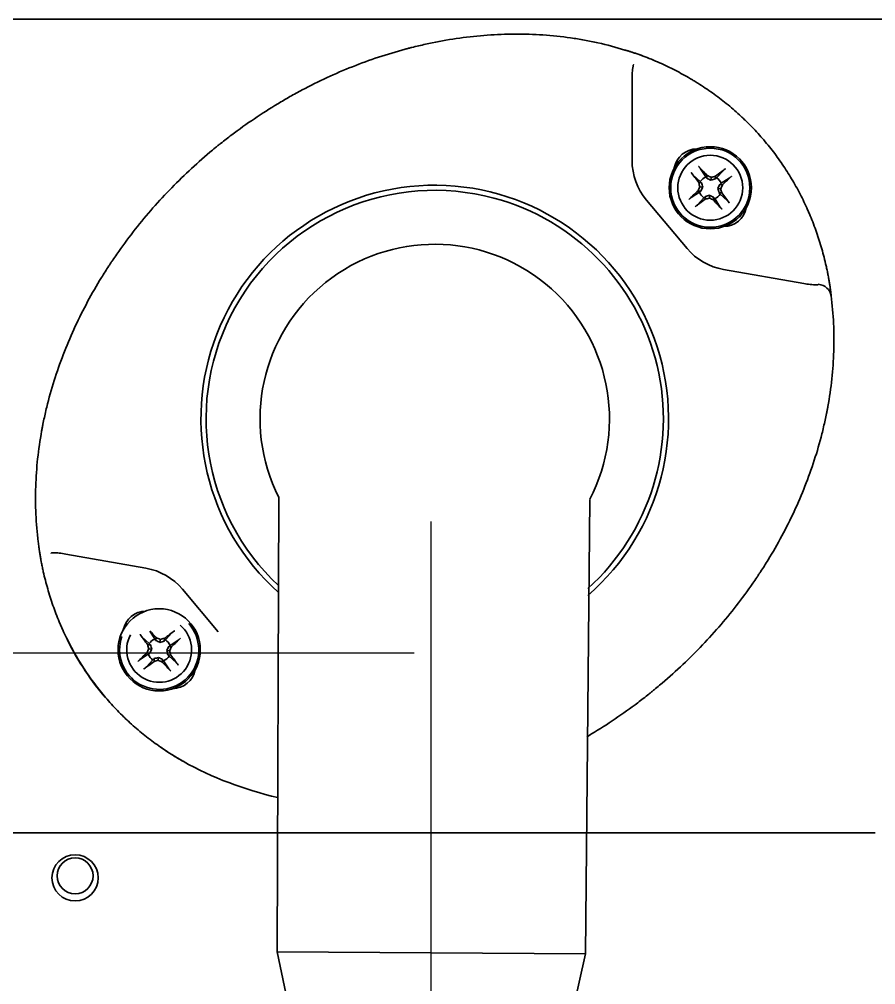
# Model space of a CAD drawing. Header units: inches. Extents: x 786 to 5593, y 691 to 5453.
# Drawn here: x 1517.4 to 1600.7, y 2765.6 to 2859.6 of the extents above; entities that cross this region are included whole.
import ezdxf

# ---------------------------------------------------------------- set-up
doc = ezdxf.new("R2010")
doc.units = ezdxf.units.IN
doc.layers.add('1', color=7, linetype='Continuous', true_color=0xffffff)
doc.layers.add('ORTHO$15', color=7, linetype='Continuous', true_color=0xffffff)

msp = doc.modelspace()

# ---------------------------------------------------------------- linework, layer by layer
at = {"color": 6}
msp.add_line((1557.435, 2810.658), (1557.435, 2710.658), dxfattribs=at)
at = {"color": 4}
msp.add_line((1455.82, 2797.856), (1555.82, 2797.856), dxfattribs=at)
at = {"layer": '1', "color": 7, "linetype": 'Continuous', "lineweight": 35}
for p, q in [((1645.579, 2859.556), (788.861, 2859.556)), ((1584.199, 2844.214), (1583.697, 2844.996)), ((1585.242, 2844.123), (1585.872, 2844.806)), ((1583.663, 2843.764), (1582.98, 2844.395)), ((1583.778, 2843.633), (1583.512, 2843.656)), ((1584.309, 2844.078), (1584.332, 2844.343)), ((1584.695, 2843.884), (1584.72, 2844.169)), ((1585.11, 2844.008), (1585.133, 2844.273)), ((1585.692, 2843.587), (1586.474, 2844.089)), ((1583.571, 2842.721), (1582.789, 2842.219)), ((1583.707, 2842.831), (1583.442, 2842.854)), ((1583.901, 2843.218), (1583.616, 2843.243)), ((1585.362, 2843.09), (1585.647, 2843.065)), ((1585.486, 2842.675), (1585.751, 2842.652)), ((1585.556, 2843.477), (1585.821, 2843.454)), ((1584.021, 2842.185), (1583.391, 2841.502)), ((1584.153, 2842.3), (1584.13, 2842.035)), ((1584.568, 2842.424), (1584.543, 2842.139)), ((1584.955, 2842.23), (1584.931, 2841.964)), ((1585.064, 2842.094), (1585.567, 2841.312)), ((1585.6, 2842.544), (1586.284, 2841.913)), ((1530.04, 2798.769), (1529.357, 2799.4)), ((1530.576, 2799.219), (1530.084, 2799.984)), ((1530.686, 2799.083), (1530.709, 2799.348)), ((1531.619, 2799.128), (1532.249, 2799.811)), ((1530.154, 2798.637), (1529.889, 2798.661)), ((1531.072, 2798.889), (1531.097, 2799.174)), ((1531.487, 2799.013), (1531.51, 2799.278)), ((1531.933, 2798.482), (1532.198, 2798.459)), ((1532.069, 2798.591), (1532.851, 2799.094)), ((1529.948, 2797.726), (1529.166, 2797.224)), ((1530.084, 2797.836), (1529.819, 2797.859)), ((1530.278, 2798.223), (1529.993, 2798.248)), ((1531.739, 2798.095), (1532.024, 2798.07)), ((1531.863, 2797.68), (1532.128, 2797.657)), ((1531.977, 2797.549), (1532.66, 2796.918)), ((1530.398, 2797.19), (1529.768, 2796.507)), ((1530.53, 2797.305), (1530.507, 2797.039)), ((1530.945, 2797.429), (1530.92, 2797.144)), ((1531.331, 2797.235), (1531.308, 2796.969)), ((1531.441, 2797.099), (1531.944, 2796.317)), ((1489.12, 2780.356), (1600.693, 2780.356))]:
    msp.add_line(p, q, dxfattribs=at)
for centre, radius in [((1584.632, 2843.154), 4), ((1584.632, 2843.154), 3.85), ((1584.632, 2843.154), 3.16), ((1522.82, 2775.956), 2.25), ((1522.82, 2776.156), 1.75)]:
    msp.add_circle(centre, radius, dxfattribs=at)
for centre, radius, start, end in [((1584.632, 2843.154), 1.145, 112.20111, 147.79889), ((1584.632, 2843.154), 1.145, 22.20111, 57.79889), ((1584.632, 2843.154), 1.145, 202.20111, 237.79889), ((1584.632, 2843.154), 1.145, 292.20111, 327.79889), ((1531.008, 2798.159), 3.85, 160.25687, 41.74375), ((1531.008, 2798.159), 3.16, 152.48312, 49.5175), ((1531.008, 2798.159), 1.145, 112.20111, 147.79889), ((1531.008, 2798.159), 1.145, 22.20111, 57.79889), ((1531.008, 2798.159), 1.145, 202.20111, 237.79889), ((1531.008, 2798.159), 1.145, 292.20111, 327.79889)]:
    msp.add_arc(centre, radius, start, end, dxfattribs=at)
for centre, major_axis, ratio, start_param, end_param in [((1584.401, 2842.967), (-2.346, 2.897), 0.072244, 0.900133, 1.272854), ((1584.856, 2843.349), (2.446, -2.814), 0.072244, 1.868738, 2.24146), ((1584.445, 2843.385), (2.897, 2.346), 0.072244, 0.900133, 1.272854), ((1584.041, 2842.996), (-0.955, 3.563), 0.094201, 1.359315, 1.476181), ((1584.89, 2843.708), (3.344, -1.559), 0.094201, 1.665412, 1.782277), ((1584.473, 2843.745), (3.563, 0.955), 0.094201, 1.359315, 1.476181), ((1584.826, 2842.93), (-2.814, -2.446), 0.072244, 1.868738, 2.24146), ((1584.437, 2843.378), (2.814, 2.446), 0.072244, 1.868738, 2.24146), ((1584.077, 2843.412), (1.559, 3.344), 0.094201, 1.665412, 1.782277), ((1585.186, 2842.895), (-1.559, -3.344), 0.094201, 1.665412, 1.782277), ((1585.222, 2843.312), (0.955, -3.563), 0.094201, 1.359315, 1.476181), ((1584.862, 2843.341), (2.346, -2.897), 0.072244, 0.900133, 1.272854), ((1584.818, 2842.923), (-2.897, -2.346), 0.072244, 0.900133, 1.272854), ((1584.79, 2842.563), (-3.563, -0.955), 0.094201, 1.359315, 1.476181), ((1584.373, 2842.6), (-3.344, 1.559), 0.094201, 1.665412, 1.782277), ((1584.408, 2842.959), (-2.446, 2.814), 0.072244, 1.868738, 2.24146), ((1530.778, 2797.972), (-2.346, 2.897), 0.072244, 0.900133, 1.272854), ((1531.232, 2798.353), (2.446, -2.814), 0.072244, 1.868738, 2.127366), ((1531.267, 2798.713), (3.344, -1.559), 0.094201, 1.665412, 1.782277), ((1530.822, 2798.389), (2.897, 2.346), 0.072244, 0.900133, 1.272854), ((1530.418, 2798.001), (-0.955, 3.563), 0.094201, 1.359315, 1.476181), ((1530.85, 2798.75), (3.563, 0.955), 0.094201, 1.359315, 1.476181), ((1531.563, 2797.9), (-1.559, -3.344), 0.094201, 1.665412, 1.782277), ((1531.203, 2797.935), (-2.814, -2.446), 0.072244, 1.868738, 2.24146), ((1530.814, 2798.383), (2.814, 2.446), 0.072244, 1.868738, 2.24146), ((1530.454, 2798.417), (1.559, 3.344), 0.094201, 1.665412, 1.782277), ((1531.599, 2798.317), (0.955, -3.563), 0.094201, 1.359315, 1.476181), ((1531.239, 2798.346), (2.346, -2.897), 0.072244, 0.900133, 1.272854), ((1531.195, 2797.928), (-2.897, -2.346), 0.072244, 0.900133, 1.272854), ((1531.167, 2797.568), (-3.563, -0.955), 0.094201, 1.359315, 1.476181), ((1530.75, 2797.605), (-3.344, 1.559), 0.094201, 1.665412, 1.782277), ((1530.785, 2797.964), (-2.446, 2.814), 0.072244, 1.868738, 2.24146)]:
    msp.add_ellipse(centre, major_axis=major_axis, ratio=ratio, start_param=start_param, end_param=end_param, dxfattribs=at)
for points, knots in [([(1582.98, 2844.395), (1582.975, 2844.399), (1582.969, 2844.405), (1582.958, 2844.416), (1582.955, 2844.42), (1582.947, 2844.428), (1582.939, 2844.436), (1582.931, 2844.446), (1582.922, 2844.456), (1582.918, 2844.461), (1582.904, 2844.477), (1582.895, 2844.488), (1582.88, 2844.505), (1582.875, 2844.511), (1582.866, 2844.523), (1582.856, 2844.534), (1582.847, 2844.546), (1582.837, 2844.558), (1582.833, 2844.564), (1582.819, 2844.582), (1582.81, 2844.593), (1582.794, 2844.615), (1582.786, 2844.625), (1582.779, 2844.635)], [0, 0, 0, 0, 0.125, 0.125, 0.1875, 0.1875, 0.25, 0.3125, 0.3125, 0.375, 0.375, 0.5, 0.5, 0.5625, 0.5625, 0.625, 0.6875, 0.6875, 0.75, 0.75, 0.875, 0.875, 1, 1, 1, 1]), ([(1583.495, 2845.236), (1583.503, 2845.227), (1583.512, 2845.218), (1583.531, 2845.198), (1583.54, 2845.187), (1583.56, 2845.165), (1583.57, 2845.154), (1583.585, 2845.136), (1583.59, 2845.131), (1583.6, 2845.119), (1583.61, 2845.108), (1583.619, 2845.096), (1583.629, 2845.085), (1583.633, 2845.08), (1583.647, 2845.063), (1583.655, 2845.053), (1583.666, 2845.039), (1583.67, 2845.034), (1583.676, 2845.025), (1583.682, 2845.017), (1583.688, 2845.009), (1583.693, 2845.002), (1583.695, 2844.999), (1583.697, 2844.996)], [0, 0, 0, 0, 0.125, 0.125, 0.25, 0.25, 0.375, 0.375, 0.4375, 0.4375, 0.5, 0.5625, 0.5625, 0.625, 0.625, 0.75, 0.75, 0.8125, 0.8125, 0.875, 0.9375, 0.9375, 1, 1, 1, 1]), ([(1585.872, 2844.806), (1585.877, 2844.811), (1585.883, 2844.817), (1585.893, 2844.827), (1585.897, 2844.831), (1585.905, 2844.838), (1585.914, 2844.846), (1585.923, 2844.855), (1585.933, 2844.863), (1585.938, 2844.868), (1585.954, 2844.882), (1585.965, 2844.891), (1585.983, 2844.905), (1585.988, 2844.91), (1586, 2844.92), (1586.012, 2844.929), (1586.024, 2844.939), (1586.036, 2844.948), (1586.042, 2844.953), (1586.059, 2844.967), (1586.071, 2844.975), (1586.092, 2844.992), (1586.103, 2845), (1586.113, 2845.007)], [0, 0, 0, 0, 0.125, 0.125, 0.1875, 0.1875, 0.25, 0.3125, 0.3125, 0.375, 0.375, 0.5, 0.5, 0.5625, 0.5625, 0.625, 0.6875, 0.6875, 0.75, 0.75, 0.875, 0.875, 1, 1, 1, 1]), ([(1583.778, 2843.633), (1583.798, 2843.565), (1583.819, 2843.497), (1583.86, 2843.359), (1583.881, 2843.289), (1583.901, 2843.218)], [0, 0, 0, 0, 0.5, 0.5, 1, 1, 1, 1]), ([(1584.695, 2843.884), (1584.629, 2843.917), (1584.563, 2843.949), (1584.435, 2844.014), (1584.371, 2844.046), (1584.309, 2844.078)], [0, 0, 0, 0, 0.5, 0.5, 1, 1, 1, 1]), ([(1585.11, 2844.008), (1585.043, 2843.987), (1584.975, 2843.967), (1584.837, 2843.925), (1584.767, 2843.905), (1584.695, 2843.884)], [0, 0, 0, 0, 0.5, 0.5, 1, 1, 1, 1]), ([(1586.713, 2844.291), (1586.705, 2844.282), (1586.695, 2844.274), (1586.675, 2844.255), (1586.665, 2844.245), (1586.643, 2844.225), (1586.631, 2844.215), (1586.614, 2844.2), (1586.608, 2844.195), (1586.597, 2844.185), (1586.585, 2844.176), (1586.574, 2844.166), (1586.563, 2844.157), (1586.557, 2844.152), (1586.541, 2844.139), (1586.531, 2844.131), (1586.516, 2844.12), (1586.512, 2844.116), (1586.503, 2844.109), (1586.494, 2844.103), (1586.487, 2844.098), (1586.48, 2844.093), (1586.477, 2844.091), (1586.474, 2844.089)], [0, 0, 0, 0, 0.125, 0.125, 0.25, 0.25, 0.375, 0.375, 0.4375, 0.4375, 0.5, 0.5625, 0.5625, 0.625, 0.625, 0.75, 0.75, 0.8125, 0.8125, 0.875, 0.9375, 0.9375, 1, 1, 1, 1]), ([(1583.901, 2843.218), (1583.869, 2843.151), (1583.836, 2843.086), (1583.772, 2842.957), (1583.74, 2842.894), (1583.707, 2842.831)], [0, 0, 0, 0, 0.5, 0.5, 1, 1, 1, 1]), ([(1585.362, 2843.09), (1585.394, 2843.157), (1585.427, 2843.222), (1585.492, 2843.351), (1585.524, 2843.414), (1585.556, 2843.477)], [0, 0, 0, 0, 0.5, 0.5, 1, 1, 1, 1]), ([(1585.486, 2842.675), (1585.465, 2842.743), (1585.444, 2842.811), (1585.403, 2842.949), (1585.382, 2843.019), (1585.362, 2843.09)], [0, 0, 0, 0, 0.5, 0.5, 1, 1, 1, 1]), ([(1582.55, 2842.017), (1582.558, 2842.025), (1582.568, 2842.034), (1582.588, 2842.053), (1582.599, 2842.063), (1582.621, 2842.083), (1582.632, 2842.093), (1582.649, 2842.108), (1582.655, 2842.113), (1582.666, 2842.123), (1582.678, 2842.132), (1582.689, 2842.142), (1582.7, 2842.151), (1582.706, 2842.156), (1582.722, 2842.169), (1582.732, 2842.177), (1582.747, 2842.188), (1582.752, 2842.192), (1582.76, 2842.199), (1582.769, 2842.205), (1582.776, 2842.21), (1582.783, 2842.215), (1582.786, 2842.217), (1582.789, 2842.219)], [0, 0, 0, 0, 0.125, 0.125, 0.25, 0.25, 0.375, 0.375, 0.4375, 0.4375, 0.5, 0.5625, 0.5625, 0.625, 0.625, 0.75, 0.75, 0.8125, 0.8125, 0.875, 0.9375, 0.9375, 1, 1, 1, 1]), ([(1584.153, 2842.3), (1584.22, 2842.321), (1584.288, 2842.341), (1584.426, 2842.383), (1584.496, 2842.403), (1584.568, 2842.424)], [0, 0, 0, 0, 0.5, 0.5, 1, 1, 1, 1]), ([(1584.568, 2842.424), (1584.635, 2842.391), (1584.7, 2842.359), (1584.828, 2842.294), (1584.892, 2842.262), (1584.955, 2842.23)], [0, 0, 0, 0, 0.5, 0.5, 1, 1, 1, 1]), ([(1586.284, 2841.913), (1586.289, 2841.909), (1586.295, 2841.903), (1586.305, 2841.892), (1586.308, 2841.888), (1586.316, 2841.88), (1586.324, 2841.872), (1586.332, 2841.862), (1586.341, 2841.852), (1586.345, 2841.847), (1586.359, 2841.831), (1586.369, 2841.82), (1586.383, 2841.803), (1586.388, 2841.797), (1586.397, 2841.785), (1586.407, 2841.773), (1586.417, 2841.762), (1586.426, 2841.75), (1586.431, 2841.744), (1586.444, 2841.726), (1586.453, 2841.715), (1586.47, 2841.693), (1586.477, 2841.683), (1586.484, 2841.673)], [0, 0, 0, 0, 0.125, 0.125, 0.1875, 0.1875, 0.25, 0.3125, 0.3125, 0.375, 0.375, 0.5, 0.5, 0.5625, 0.5625, 0.625, 0.6875, 0.6875, 0.75, 0.75, 0.875, 0.875, 1, 1, 1, 1]), ([(1583.391, 2841.502), (1583.386, 2841.497), (1583.38, 2841.491), (1583.37, 2841.481), (1583.366, 2841.477), (1583.358, 2841.47), (1583.349, 2841.462), (1583.34, 2841.453), (1583.33, 2841.445), (1583.325, 2841.44), (1583.309, 2841.426), (1583.298, 2841.417), (1583.281, 2841.403), (1583.275, 2841.398), (1583.263, 2841.388), (1583.251, 2841.379), (1583.239, 2841.369), (1583.228, 2841.36), (1583.222, 2841.355), (1583.204, 2841.341), (1583.193, 2841.333), (1583.171, 2841.316), (1583.16, 2841.308), (1583.15, 2841.301)], [0, 0, 0, 0, 0.125, 0.125, 0.1875, 0.1875, 0.25, 0.3125, 0.3125, 0.375, 0.375, 0.5, 0.5, 0.5625, 0.5625, 0.625, 0.6875, 0.6875, 0.75, 0.75, 0.875, 0.875, 1, 1, 1, 1]), ([(1585.769, 2841.072), (1585.76, 2841.081), (1585.751, 2841.09), (1585.733, 2841.11), (1585.723, 2841.121), (1585.703, 2841.143), (1585.693, 2841.154), (1585.678, 2841.171), (1585.673, 2841.177), (1585.663, 2841.189), (1585.653, 2841.2), (1585.644, 2841.212), (1585.634, 2841.223), (1585.63, 2841.228), (1585.617, 2841.245), (1585.608, 2841.255), (1585.597, 2841.269), (1585.594, 2841.274), (1585.587, 2841.283), (1585.581, 2841.291), (1585.575, 2841.299), (1585.571, 2841.306), (1585.569, 2841.309), (1585.567, 2841.312)], [0, 0, 0, 0, 0.125, 0.125, 0.25, 0.25, 0.375, 0.375, 0.4375, 0.4375, 0.5, 0.5625, 0.5625, 0.625, 0.625, 0.75, 0.75, 0.8125, 0.8125, 0.875, 0.9375, 0.9375, 1, 1, 1, 1]), ([(1529.357, 2799.4), (1529.351, 2799.404), (1529.346, 2799.41), (1529.335, 2799.421), (1529.332, 2799.424), (1529.324, 2799.433), (1529.316, 2799.441), (1529.308, 2799.451), (1529.299, 2799.461), (1529.295, 2799.466), (1529.281, 2799.482), (1529.272, 2799.493), (1529.257, 2799.51), (1529.252, 2799.516), (1529.243, 2799.527), (1529.233, 2799.539), (1529.224, 2799.551), (1529.214, 2799.563), (1529.21, 2799.569), (1529.196, 2799.586), (1529.187, 2799.598), (1529.171, 2799.62), (1529.163, 2799.63), (1529.156, 2799.64)], [0, 0, 0, 0, 0.125, 0.125, 0.1875, 0.1875, 0.25, 0.3125, 0.3125, 0.375, 0.375, 0.5, 0.5, 0.5625, 0.5625, 0.625, 0.6875, 0.6875, 0.75, 0.75, 0.875, 0.875, 1, 1, 1, 1]), ([(1532.249, 2799.811), (1532.254, 2799.816), (1532.26, 2799.822), (1532.27, 2799.832), (1532.274, 2799.836), (1532.282, 2799.843), (1532.291, 2799.851), (1532.3, 2799.859), (1532.31, 2799.868), (1532.315, 2799.873), (1532.331, 2799.886), (1532.342, 2799.896), (1532.359, 2799.91), (1532.365, 2799.915), (1532.377, 2799.925), (1532.389, 2799.934), (1532.401, 2799.944), (1532.413, 2799.953), (1532.419, 2799.958), (1532.436, 2799.972), (1532.447, 2799.98), (1532.469, 2799.997), (1532.48, 2800.005), (1532.49, 2800.012)], [0, 0, 0, 0, 0.125, 0.125, 0.1875, 0.1875, 0.25, 0.3125, 0.3125, 0.375, 0.375, 0.5, 0.5, 0.5625, 0.5625, 0.625, 0.6875, 0.6875, 0.75, 0.75, 0.875, 0.875, 1, 1, 1, 1]), ([(1530.154, 2798.637), (1530.175, 2798.57), (1530.196, 2798.502), (1530.237, 2798.364), (1530.258, 2798.294), (1530.278, 2798.223)], [0, 0, 0, 0, 0.5, 0.5, 1, 1, 1, 1]), ([(1531.072, 2798.889), (1531.005, 2798.922), (1530.94, 2798.954), (1530.812, 2799.019), (1530.748, 2799.051), (1530.686, 2799.083)], [0, 0, 0, 0, 0.5, 0.5, 1, 1, 1, 1]), ([(1531.487, 2799.013), (1531.42, 2798.992), (1531.352, 2798.971), (1531.214, 2798.93), (1531.144, 2798.91), (1531.072, 2798.889)], [0, 0, 0, 0, 0.5, 0.5, 1, 1, 1, 1]), ([(1531.739, 2798.095), (1531.771, 2798.162), (1531.804, 2798.227), (1531.868, 2798.356), (1531.901, 2798.419), (1531.933, 2798.482)], [0, 0, 0, 0, 0.5, 0.5, 1, 1, 1, 1]), ([(1533.09, 2799.296), (1533.082, 2799.287), (1533.072, 2799.278), (1533.052, 2799.26), (1533.042, 2799.25), (1533.02, 2799.23), (1533.008, 2799.22), (1532.991, 2799.205), (1532.985, 2799.2), (1532.974, 2799.19), (1532.962, 2799.18), (1532.951, 2799.171), (1532.94, 2799.162), (1532.934, 2799.157), (1532.918, 2799.144), (1532.908, 2799.136), (1532.893, 2799.124), (1532.888, 2799.121), (1532.88, 2799.114), (1532.871, 2799.108), (1532.864, 2799.103), (1532.857, 2799.098), (1532.854, 2799.096), (1532.851, 2799.094)], [0, 0, 0, 0, 0.125, 0.125, 0.25, 0.25, 0.375, 0.375, 0.4375, 0.4375, 0.5, 0.5625, 0.5625, 0.625, 0.625, 0.75, 0.75, 0.8125, 0.8125, 0.875, 0.9375, 0.9375, 1, 1, 1, 1]), ([(1530.278, 2798.223), (1530.246, 2798.156), (1530.213, 2798.091), (1530.149, 2797.962), (1530.116, 2797.899), (1530.084, 2797.836)], [0, 0, 0, 0, 0.5, 0.5, 1, 1, 1, 1]), ([(1531.863, 2797.68), (1531.842, 2797.748), (1531.821, 2797.816), (1531.78, 2797.954), (1531.759, 2798.023), (1531.739, 2798.095)], [0, 0, 0, 0, 0.5, 0.5, 1, 1, 1, 1]), ([(1528.927, 2797.022), (1528.935, 2797.03), (1528.945, 2797.039), (1528.965, 2797.058), (1528.975, 2797.068), (1528.997, 2797.087), (1529.009, 2797.097), (1529.026, 2797.113), (1529.032, 2797.118), (1529.043, 2797.127), (1529.055, 2797.137), (1529.066, 2797.147), (1529.077, 2797.156), (1529.083, 2797.161), (1529.099, 2797.174), (1529.109, 2797.182), (1529.124, 2797.193), (1529.129, 2797.197), (1529.137, 2797.203), (1529.146, 2797.21), (1529.153, 2797.215), (1529.16, 2797.22), (1529.163, 2797.222), (1529.166, 2797.224)], [0, 0, 0, 0, 0.125, 0.125, 0.25, 0.25, 0.375, 0.375, 0.4375, 0.4375, 0.5, 0.5625, 0.5625, 0.625, 0.625, 0.75, 0.75, 0.8125, 0.8125, 0.875, 0.9375, 0.9375, 1, 1, 1, 1]), ([(1529.768, 2796.507), (1529.763, 2796.502), (1529.757, 2796.496), (1529.747, 2796.486), (1529.743, 2796.482), (1529.735, 2796.474), (1529.726, 2796.467), (1529.717, 2796.458), (1529.707, 2796.449), (1529.702, 2796.445), (1529.686, 2796.431), (1529.675, 2796.422), (1529.658, 2796.408), (1529.652, 2796.403), (1529.64, 2796.393), (1529.628, 2796.383), (1529.616, 2796.374), (1529.604, 2796.365), (1529.598, 2796.36), (1529.581, 2796.346), (1529.57, 2796.337), (1529.548, 2796.321), (1529.537, 2796.313), (1529.527, 2796.306)], [0, 0, 0, 0, 0.125, 0.125, 0.1875, 0.1875, 0.25, 0.3125, 0.3125, 0.375, 0.375, 0.5, 0.5, 0.5625, 0.5625, 0.625, 0.6875, 0.6875, 0.75, 0.75, 0.875, 0.875, 1, 1, 1, 1]), ([(1530.53, 2797.305), (1530.597, 2797.325), (1530.665, 2797.346), (1530.803, 2797.387), (1530.873, 2797.408), (1530.945, 2797.429)], [0, 0, 0, 0, 0.5, 0.5, 1, 1, 1, 1]), ([(1530.945, 2797.429), (1531.011, 2797.396), (1531.077, 2797.364), (1531.205, 2797.299), (1531.269, 2797.267), (1531.331, 2797.235)], [0, 0, 0, 0, 0.5, 0.5, 1, 1, 1, 1]), ([(1532.66, 2796.918), (1532.666, 2796.913), (1532.671, 2796.908), (1532.682, 2796.897), (1532.685, 2796.893), (1532.693, 2796.885), (1532.701, 2796.876), (1532.709, 2796.867), (1532.718, 2796.857), (1532.722, 2796.852), (1532.736, 2796.836), (1532.745, 2796.825), (1532.76, 2796.808), (1532.765, 2796.802), (1532.774, 2796.79), (1532.784, 2796.778), (1532.793, 2796.767), (1532.803, 2796.755), (1532.807, 2796.749), (1532.821, 2796.731), (1532.83, 2796.72), (1532.846, 2796.698), (1532.854, 2796.687), (1532.861, 2796.678)], [0, 0, 0, 0, 0.125, 0.125, 0.1875, 0.1875, 0.25, 0.3125, 0.3125, 0.375, 0.375, 0.5, 0.5, 0.5625, 0.5625, 0.625, 0.6875, 0.6875, 0.75, 0.75, 0.875, 0.875, 1, 1, 1, 1]), ([(1532.145, 2796.077), (1532.137, 2796.086), (1532.128, 2796.095), (1532.109, 2796.115), (1532.1, 2796.126), (1532.08, 2796.148), (1532.07, 2796.159), (1532.055, 2796.176), (1532.05, 2796.182), (1532.04, 2796.194), (1532.03, 2796.205), (1532.021, 2796.216), (1532.011, 2796.228), (1532.007, 2796.233), (1531.994, 2796.249), (1531.985, 2796.26), (1531.974, 2796.274), (1531.971, 2796.279), (1531.964, 2796.288), (1531.958, 2796.296), (1531.952, 2796.303), (1531.948, 2796.31), (1531.945, 2796.314), (1531.944, 2796.317)], [0, 0, 0, 0, 0.125, 0.125, 0.25, 0.25, 0.375, 0.375, 0.4375, 0.4375, 0.5, 0.5625, 0.5625, 0.625, 0.625, 0.75, 0.75, 0.8125, 0.8125, 0.875, 0.9375, 0.9375, 1, 1, 1, 1])]:
    msp.add_open_spline(points, degree=3, knots=knots, dxfattribs=at)
for points in [[(1583.663, 2843.764), (1583.701, 2843.72), (1583.739, 2843.676), (1583.778, 2843.633)], [(1584.309, 2844.078), (1584.272, 2844.124), (1584.235, 2844.169), (1584.199, 2844.214)], [(1585.242, 2844.123), (1585.198, 2844.085), (1585.154, 2844.046), (1585.11, 2844.008)], [(1585.556, 2843.477), (1585.601, 2843.514), (1585.646, 2843.55), (1585.692, 2843.587)], [(1583.707, 2842.831), (1583.662, 2842.794), (1583.617, 2842.758), (1583.571, 2842.721)], [(1585.6, 2842.544), (1585.562, 2842.588), (1585.524, 2842.631), (1585.486, 2842.675)], [(1584.021, 2842.185), (1584.065, 2842.223), (1584.109, 2842.262), (1584.153, 2842.3)], [(1584.955, 2842.23), (1584.991, 2842.184), (1585.028, 2842.139), (1585.064, 2842.094)], [(1530.04, 2798.769), (1530.078, 2798.725), (1530.116, 2798.681), (1530.154, 2798.637)], [(1530.686, 2799.083), (1530.649, 2799.128), (1530.612, 2799.174), (1530.576, 2799.219)], [(1531.619, 2799.128), (1531.575, 2799.089), (1531.531, 2799.051), (1531.487, 2799.013)], [(1531.933, 2798.482), (1531.978, 2798.518), (1532.023, 2798.555), (1532.069, 2798.591)], [(1530.084, 2797.836), (1530.039, 2797.799), (1529.994, 2797.763), (1529.948, 2797.726)], [(1531.977, 2797.549), (1531.939, 2797.592), (1531.901, 2797.636), (1531.863, 2797.68)], [(1530.398, 2797.19), (1530.442, 2797.228), (1530.486, 2797.266), (1530.53, 2797.305)], [(1531.331, 2797.235), (1531.368, 2797.189), (1531.405, 2797.144), (1531.441, 2797.099)]]:
    msp.add_open_spline(points, degree=3, dxfattribs=at)
at = {"layer": 'ORTHO$15', "color": 7, "linetype": 'Continuous', "lineweight": 35, "extrusion": (0, 1, 0)}
for p, q in [((1577.022, 2845.809), (1577.022, 2853.735)), ((1582.371, 2837.251), (1578.426, 2841.953)), ((1593.731, 2833.823), (1585.925, 2835.199)), ((1521.909, 2807.49), (1529.715, 2806.114)), ((1533.269, 2804.062), (1536.737, 2799.929)), ((1525.646, 2793.659), (1525.66, 2793.671))]:
    msp.add_line(p, q, dxfattribs=at)
at = {"layer": 'ORTHO$15', "color": 7, "linetype": 'Continuous', "lineweight": 35, "extrusion": (-0.252612, 0.967568, 0)}
for p, q in [((1542.636, 2813.011), (1542.487, 2768.754)), ((1572.486, 2768.561), (1572.904, 2812.816)), ((1542.487, 2768.754), (1544.185, 2760.743)), ((1542.487, 2768.754), (1557.486, 2768.657)), ((1557.486, 2768.657), (1572.486, 2768.561)), ((1570.685, 2760.573), (1572.486, 2768.561))]:
    msp.add_line(p, q, dxfattribs=at)
at = {"layer": 'ORTHO$15', "color": 7, "linetype": 'Continuous', "lineweight": 35}
for centre in [(1584.632, 2843.154), (1531.008, 2798.159)]:
    msp.add_circle(centre, 4, dxfattribs=at)
for centre, radius, start, end in [((1583.346, 2844.686), 2.25, 90.43094, 169.56906), ((1557.82, 2820.656), 22.75, 310.88175, 228.02593), ((1557.82, 2820.656), 22.25, 75, 226.86495), ((1557.82, 2820.656), 22.25, 312.02088, 75), ((1585.917, 2841.622), 2.25, 270.43094, 349.56906), ((1557.82, 2820.656), 17, 332.53712, 206.72719), ((1529.723, 2799.691), 2.25, 90.43094, 169.56906), ((1532.294, 2796.627), 2.25, 270.43094, 349.56906)]:
    msp.add_arc(centre, radius, start, end, dxfattribs=at)
at = {"layer": 'ORTHO$15', "color": 7, "linetype": 'Continuous', "lineweight": 35, "extrusion": (0, 0, -1)}
for centre, major_axis, start_param, end_param in [((1583.023, 2845.81), (5.639, 2.052), 2.792582, 3.490603), ((1586.967, 2841.108), (3, 5.197), 2.792582, 3.490603), ((1528.673, 2800.204), (3, 5.197), 5.934175, 6.632196)]:
    msp.add_ellipse(centre, major_axis=major_axis, ratio=0.999914, start_param=start_param, end_param=end_param, dxfattribs=at)
at = {"layer": 'ORTHO$15', "color": 7, "linetype": 'Continuous', "lineweight": 35}
msp.add_ellipse((1594.907, 2832.454), major_axis=(1.493, 0.145), ratio=0.873809, start_param=0.035848, end_param=1.332032, dxfattribs=at)
for points, knots in [([(1576.326, 2856.563), (1575.457, 2856.834), (1574.583, 2857.067), (1573.262, 2857.363), (1572.821, 2857.452), (1571.935, 2857.615), (1571.49, 2857.687), (1570.153, 2857.879), (1569.256, 2857.973), (1567.903, 2858.065), (1567.451, 2858.088), (1566.883, 2858.106), (1566.77, 2858.109), (1566.543, 2858.114), (1566.202, 2858.12), (1565.863, 2858.121), (1564.731, 2858.116), (1563.829, 2858.08), (1562.034, 2857.948), (1561.139, 2857.852), (1559.357, 2857.603), (1558.469, 2857.45), (1557.143, 2857.179), (1556.701, 2857.082), (1556.04, 2856.926), (1555.82, 2856.872), (1555.49, 2856.789), (1555.38, 2856.761), (1555.161, 2856.704), (1554.175, 2856.443), (1553.202, 2856.151), (1551.492, 2855.583), (1550.648, 2855.274), (1548.978, 2854.611), (1548.153, 2854.256), (1546.522, 2853.5), (1545.716, 2853.099), (1544.521, 2852.464), (1544.125, 2852.247), (1543.534, 2851.913), (1543.338, 2851.8), (1542.946, 2851.571), (1542.751, 2851.456), (1541.78, 2850.872), (1541.018, 2850.385), (1539.519, 2849.371), (1538.783, 2848.845), (1537.7, 2848.027), (1537.342, 2847.749), (1536.899, 2847.396), (1536.811, 2847.325), (1536.635, 2847.183), (1536.547, 2847.111), (1536.284, 2846.896), (1536.109, 2846.751), (1535.244, 2846.023), (1534.57, 2845.424), (1533.256, 2844.194), (1531.978, 2842.933), (1530.769, 2841.609), (1529.594, 2840.254), (1529.024, 2839.561), (1527.92, 2838.141), (1527.386, 2837.416), (1526.742, 2836.487), (1526.551, 2836.207), (1526.362, 2835.925), (1526.237, 2835.736), (1526.174, 2835.641), (1525.864, 2835.167), (1525.622, 2834.785), (1524.914, 2833.631), (1524.466, 2832.852), (1523.619, 2831.274), (1523.219, 2830.475), (1522.468, 2828.858), (1522.116, 2828.039), (1521.464, 2826.381), (1521.162, 2825.542), (1520.612, 2823.842), (1520.363, 2822.981), (1520.032, 2821.672), (1519.928, 2821.233), (1519.784, 2820.57), (1519.738, 2820.348), (1519.671, 2820.014), (1519.65, 2819.903), (1519.607, 2819.679), (1519.587, 2819.567), (1519.405, 2818.561), (1519.276, 2817.665), (1519.084, 2815.872), (1519.021, 2814.974), (1518.978, 2813.626), (1518.972, 2813.176), (1518.978, 2812.276), (1518.99, 2811.825), (1519.052, 2810.473), (1519.129, 2809.571), (1519.246, 2808.667)], [0, 0, 0, 0, 0.03125, 0.03125, 0.046875, 0.046875, 0.0625, 0.0625, 0.09375, 0.09375, 0.109375, 0.109375, 0.113281, 0.113281, 0.117188, 0.125, 0.125, 0.15625, 0.15625, 0.1875, 0.1875, 0.21875, 0.21875, 0.234375, 0.234375, 0.242188, 0.242188, 0.246094, 0.246094, 0.25, 0.28125, 0.28125, 0.3125, 0.3125, 0.34375, 0.34375, 0.375, 0.375, 0.390625, 0.390625, 0.398438, 0.398438, 0.40625, 0.40625, 0.4375, 0.4375, 0.46875, 0.46875, 0.484375, 0.484375, 0.488281, 0.488281, 0.492188, 0.492188, 0.5, 0.5, 0.53125, 0.53125, 0.5625, 0.59375, 0.59375, 0.625, 0.625, 0.65625, 0.65625, 0.664063, 0.667969, 0.667969, 0.671875, 0.671875, 0.6875, 0.6875, 0.71875, 0.71875, 0.75, 0.75, 0.78125, 0.78125, 0.8125, 0.8125, 0.84375, 0.84375, 0.859375, 0.859375, 0.867188, 0.867188, 0.871094, 0.871094, 0.875, 0.875, 0.90625, 0.90625, 0.9375, 0.9375, 0.953125, 0.953125, 0.96875, 0.96875, 1, 1, 1, 1]), ([(1576.326, 2856.563), (1576.361, 2856.553), (1576.399, 2856.542), (1576.479, 2856.519), (1576.521, 2856.507), (1576.651, 2856.468), (1576.746, 2856.439), (1576.874, 2856.399), (1576.9, 2856.391), (1576.953, 2856.374), (1576.979, 2856.365), (1577.061, 2856.339), (1577.116, 2856.321), (1577.286, 2856.265), (1577.404, 2856.225), (1577.587, 2856.162), (1577.649, 2856.14), (1577.743, 2856.107), (1577.775, 2856.095), (1577.839, 2856.072), (1577.871, 2856.061), (1578.033, 2856.002), (1578.164, 2855.953), (1578.428, 2855.852), (1578.561, 2855.8), (1578.763, 2855.719), (1578.831, 2855.692), (1578.967, 2855.636), (1579.035, 2855.608), (1579.102, 2855.579)], [0, 0, 0, 0, 0.0625, 0.0625, 0.125, 0.125, 0.25, 0.25, 0.28125, 0.28125, 0.3125, 0.3125, 0.375, 0.375, 0.5, 0.5, 0.5625, 0.5625, 0.59375, 0.59375, 0.625, 0.625, 0.75, 0.75, 0.875, 0.875, 0.9375, 0.9375, 1, 1, 1, 1]), ([(1579.102, 2855.579), (1578.56, 2855.807), (1578.013, 2856.014), (1577.176, 2856.304), (1576.857, 2856.406), (1576.6, 2856.483)], [0, 0, 0, 0, 0.582157, 0.582157, 1, 1, 1, 1]), ([(1577.022, 2853.735), (1577.024, 2853.946), (1577.031, 2854.156), (1577.053, 2854.47), (1577.062, 2854.574), (1577.085, 2854.781), (1577.098, 2854.884), (1577.114, 2854.987)], [0, 0, 0, 0, 0.5, 0.5, 0.75, 0.75, 1, 1, 1, 1]), ([(1577.114, 2854.987), (1577.117, 2855.009), (1577.121, 2855.029), (1577.128, 2855.058), (1577.131, 2855.067), (1577.137, 2855.085), (1577.14, 2855.093), (1577.147, 2855.108), (1577.151, 2855.114), (1577.157, 2855.123), (1577.159, 2855.125), (1577.164, 2855.129), (1577.166, 2855.131), (1577.174, 2855.135), (1577.179, 2855.136), (1577.187, 2855.136), (1577.189, 2855.135), (1577.195, 2855.134), (1577.197, 2855.133), (1577.2, 2855.131)], [0, 0, 0, 0, 0.25, 0.25, 0.375, 0.375, 0.5, 0.5, 0.625, 0.625, 0.6875, 0.6875, 0.75, 0.75, 0.875, 0.875, 0.9375, 0.9375, 1, 1, 1, 1]), ([(1579.102, 2855.579), (1579.626, 2855.36), (1580.142, 2855.126), (1581.16, 2854.63), (1581.661, 2854.367), (1582.402, 2853.952), (1582.77, 2853.739), (1583.133, 2853.518), (1583.375, 2853.368), (1583.495, 2853.292), (1584.092, 2852.91), (1585.027, 2852.272), (1585.921, 2851.582), (1586.794, 2850.865), (1587.22, 2850.493), (1587.738, 2850.011), (1587.841, 2849.914), (1588.046, 2849.717), (1588.148, 2849.618), (1588.451, 2849.319), (1588.65, 2849.116), (1589.237, 2848.5), (1589.615, 2848.077), (1589.98, 2847.642)], [0, 0, 0, 0, 0.125, 0.125, 0.25, 0.25, 0.3125, 0.34375, 0.34375, 0.375, 0.375, 0.5, 0.625, 0.625, 0.75, 0.75, 0.78125, 0.78125, 0.8125, 0.8125, 0.875, 0.875, 1, 1, 1, 1]), ([(1589.98, 2847.642), (1590.346, 2847.206), (1590.696, 2846.761), (1591.367, 2845.851), (1592.008, 2844.923), (1592.883, 2843.477), (1593.409, 2842.478), (1593.782, 2841.714), (1593.902, 2841.458), (1594.078, 2841.069), (1594.136, 2840.939), (1594.249, 2840.679), (1594.527, 2840.025), (1594.781, 2839.363), (1595.062, 2838.559), (1595.152, 2838.289), (1595.324, 2837.748), (1595.407, 2837.476), (1595.642, 2836.656), (1595.783, 2836.106), (1595.908, 2835.551)], [0, 0, 0, 0, 0.125, 0.125, 0.25, 0.375, 0.5, 0.5, 0.5625, 0.5625, 0.59375, 0.59375, 0.625, 0.75, 0.75, 0.8125, 0.8125, 0.875, 0.875, 1, 1, 1, 1]), ([(1595.908, 2835.551), (1595.924, 2835.479), (1595.94, 2835.407), (1595.972, 2835.264), (1595.987, 2835.193), (1596.031, 2834.981), (1596.059, 2834.84), (1596.1, 2834.631), (1596.113, 2834.562), (1596.132, 2834.459), (1596.138, 2834.424), (1596.15, 2834.356), (1596.156, 2834.321), (1596.186, 2834.152), (1596.208, 2834.021), (1596.249, 2833.766), (1596.268, 2833.643), (1596.289, 2833.495), (1596.294, 2833.466), (1596.302, 2833.407), (1596.306, 2833.379), (1596.317, 2833.294), (1596.325, 2833.239), (1596.345, 2833.081), (1596.357, 2832.983), (1596.378, 2832.802), (1596.387, 2832.72), (1596.394, 2832.646)], [0, 0, 0, 0, 0.0625, 0.0625, 0.125, 0.125, 0.25, 0.25, 0.3125, 0.3125, 0.34375, 0.34375, 0.375, 0.375, 0.5, 0.5, 0.625, 0.625, 0.65625, 0.65625, 0.6875, 0.6875, 0.75, 0.75, 0.875, 0.875, 1, 1, 1, 1]), ([(1594.98, 2833.696), (1594.771, 2833.7), (1594.563, 2833.715), (1594.147, 2833.758), (1593.939, 2833.788), (1593.731, 2833.823)], [0, 0, 0, 0, 0.5, 0.5, 1, 1, 1, 1]), ([(1595.136, 2833.756), (1595.138, 2833.75), (1595.139, 2833.744), (1595.138, 2833.736), (1595.137, 2833.734), (1595.135, 2833.729), (1595.134, 2833.727), (1595.128, 2833.72), (1595.123, 2833.716), (1595.111, 2833.71), (1595.104, 2833.707), (1595.088, 2833.703), (1595.08, 2833.701), (1595.061, 2833.698), (1595.052, 2833.697), (1595.022, 2833.695), (1595.001, 2833.695), (1594.98, 2833.696)], [0, 0, 0, 0, 0.125, 0.125, 0.1875, 0.1875, 0.25, 0.25, 0.375, 0.375, 0.5, 0.5, 0.625, 0.625, 0.75, 0.75, 1, 1, 1, 1]), ([(1572.622, 2789.7), (1572.776, 2789.79), (1572.93, 2789.882), (1573.86, 2790.441), (1574.623, 2790.928), (1576.121, 2791.941), (1576.857, 2792.467), (1577.94, 2793.286), (1578.298, 2793.563), (1578.741, 2793.917), (1578.829, 2793.988), (1579.006, 2794.13), (1579.094, 2794.202), (1579.356, 2794.417), (1579.531, 2794.562), (1580.396, 2795.29), (1581.07, 2795.889), (1582.384, 2797.119), (1583.662, 2798.38), (1584.872, 2799.704), (1586.046, 2801.059), (1586.616, 2801.752), (1587.72, 2803.171), (1588.254, 2803.897), (1588.898, 2804.826), (1589.089, 2805.106), (1589.278, 2805.388), (1589.404, 2805.577), (1589.466, 2805.672), (1589.776, 2806.146), (1590.018, 2806.528), (1590.726, 2807.682), (1591.174, 2808.461), (1592.021, 2810.039), (1592.421, 2810.838), (1593.172, 2812.455), (1593.524, 2813.274), (1594.176, 2814.932), (1594.478, 2815.771), (1595.028, 2817.471), (1595.277, 2818.332), (1595.609, 2819.641), (1595.712, 2820.08), (1595.856, 2820.743), (1595.902, 2820.965), (1595.969, 2821.299), (1595.99, 2821.41), (1596.033, 2821.634), (1596.054, 2821.745), (1596.235, 2822.752), (1596.364, 2823.647), (1596.556, 2825.441), (1596.619, 2826.339), (1596.662, 2827.687), (1596.668, 2828.137), (1596.662, 2829.037), (1596.65, 2829.487), (1596.588, 2830.839), (1596.511, 2831.742), (1596.394, 2832.646)], [0.1543598, 0.1543598, 0.1543598, 0.1543598, 0.1630509, 0.1630509, 0.2071009, 0.2071009, 0.2511508, 0.2511508, 0.2731758, 0.2731758, 0.278682, 0.278682, 0.2841883, 0.2841883, 0.2952008, 0.2952008, 0.3392507, 0.3392507, 0.3833007, 0.4273506, 0.4273506, 0.4714006, 0.4714006, 0.5154505, 0.5154505, 0.526463, 0.5319693, 0.5319693, 0.5374755, 0.5374755, 0.5595005, 0.5595005, 0.6035504, 0.6035504, 0.6476004, 0.6476004, 0.6916503, 0.6916503, 0.7357003, 0.7357003, 0.7797502, 0.7797502, 0.8017752, 0.8017752, 0.8127877, 0.8127877, 0.8182939, 0.8182939, 0.8238002, 0.8238002, 0.8678501, 0.8678501, 0.9119001, 0.9119001, 0.9339251, 0.9339251, 0.95595, 0.95595, 1, 1, 1, 1]), ([(1519.732, 2805.762), (1519.716, 2805.834), (1519.7, 2805.905), (1519.669, 2806.048), (1519.653, 2806.119), (1519.609, 2806.332), (1519.581, 2806.473), (1519.54, 2806.681), (1519.527, 2806.751), (1519.508, 2806.854), (1519.502, 2806.889), (1519.49, 2806.957), (1519.484, 2806.991), (1519.454, 2807.161), (1519.432, 2807.292), (1519.391, 2807.547), (1519.372, 2807.67), (1519.351, 2807.818), (1519.347, 2807.847), (1519.338, 2807.905), (1519.334, 2807.934), (1519.323, 2808.019), (1519.315, 2808.074), (1519.295, 2808.232), (1519.283, 2808.33), (1519.262, 2808.511), (1519.253, 2808.593), (1519.246, 2808.667)], [0, 0, 0, 0, 0.0625, 0.0625, 0.125, 0.125, 0.25, 0.25, 0.3125, 0.3125, 0.34375, 0.34375, 0.375, 0.375, 0.5, 0.5, 0.625, 0.625, 0.65625, 0.65625, 0.6875, 0.6875, 0.75, 0.75, 0.875, 0.875, 1, 1, 1, 1]), ([(1520.504, 2807.557), (1520.502, 2807.563), (1520.501, 2807.569), (1520.502, 2807.576), (1520.503, 2807.579), (1520.505, 2807.584), (1520.506, 2807.586), (1520.512, 2807.593), (1520.517, 2807.596), (1520.529, 2807.603), (1520.536, 2807.606), (1520.552, 2807.61), (1520.56, 2807.612), (1520.579, 2807.614), (1520.588, 2807.615), (1520.618, 2807.617), (1520.639, 2807.618), (1520.66, 2807.617)], [0, 0, 0, 0, 0.125, 0.125, 0.1875, 0.1875, 0.25, 0.25, 0.375, 0.375, 0.5, 0.5, 0.625, 0.625, 0.75, 0.75, 1, 1, 1, 1]), ([(1520.66, 2807.617), (1520.869, 2807.612), (1521.077, 2807.598), (1521.493, 2807.554), (1521.701, 2807.525), (1521.909, 2807.49)], [0, 0, 0, 0, 0.5, 0.5, 1, 1, 1, 1]), ([(1525.66, 2793.671), (1525.294, 2794.107), (1524.944, 2794.552), (1524.273, 2795.461), (1523.632, 2796.389), (1522.757, 2797.835), (1522.231, 2798.835), (1521.858, 2799.599), (1521.738, 2799.855), (1521.562, 2800.244), (1521.504, 2800.374), (1521.391, 2800.634), (1521.113, 2801.288), (1520.859, 2801.95), (1520.578, 2802.754), (1520.488, 2803.023), (1520.316, 2803.565), (1520.234, 2803.837), (1519.998, 2804.657), (1519.857, 2805.207), (1519.732, 2805.762)], [0, 0, 0, 0, 0.125, 0.125, 0.25, 0.375, 0.5, 0.5, 0.5625, 0.5625, 0.59375, 0.59375, 0.625, 0.75, 0.75, 0.8125, 0.8125, 0.875, 0.875, 1, 1, 1, 1]), ([(1542.537, 2783.778), (1539.266, 2784.563), (1536.175, 2785.693), (1533.334, 2787.307), (1533.138, 2787.419), (1532.821, 2787.604), (1532.507, 2787.795), (1532.266, 2787.945), (1532.145, 2788.02), (1531.548, 2788.403), (1530.613, 2789.041), (1529.719, 2789.731), (1528.846, 2790.448), (1528.421, 2790.82), (1527.902, 2791.302), (1527.799, 2791.399), (1527.594, 2791.595), (1527.492, 2791.694), (1527.189, 2791.994), (1526.99, 2792.196), (1526.403, 2792.813), (1526.025, 2793.236), (1525.66, 2793.671)], [-0.978, -0.978, -0.978, -0.978, 0, 0, 0, 0.06752, 0.109905, 0.109905, 0.152291, 0.152291, 0.321833, 0.491375, 0.491375, 0.660916, 0.660916, 0.703302, 0.703302, 0.745687, 0.745687, 0.830458, 0.830458, 1, 1, 1, 1])]:
    msp.add_open_spline(points, degree=3, knots=knots, dxfattribs=at)
for points in [[(1521.847, 2799.584), (1522.866, 2797.445), (1524.14, 2795.455), (1525.646, 2793.659)], [(1531.164, 2788.673), (1531.862, 2788.19), (1532.581, 2787.738), (1533.319, 2787.317)]]:
    msp.add_open_spline(points, degree=3, dxfattribs=at)

doc.saveas('drawing.dxf')
